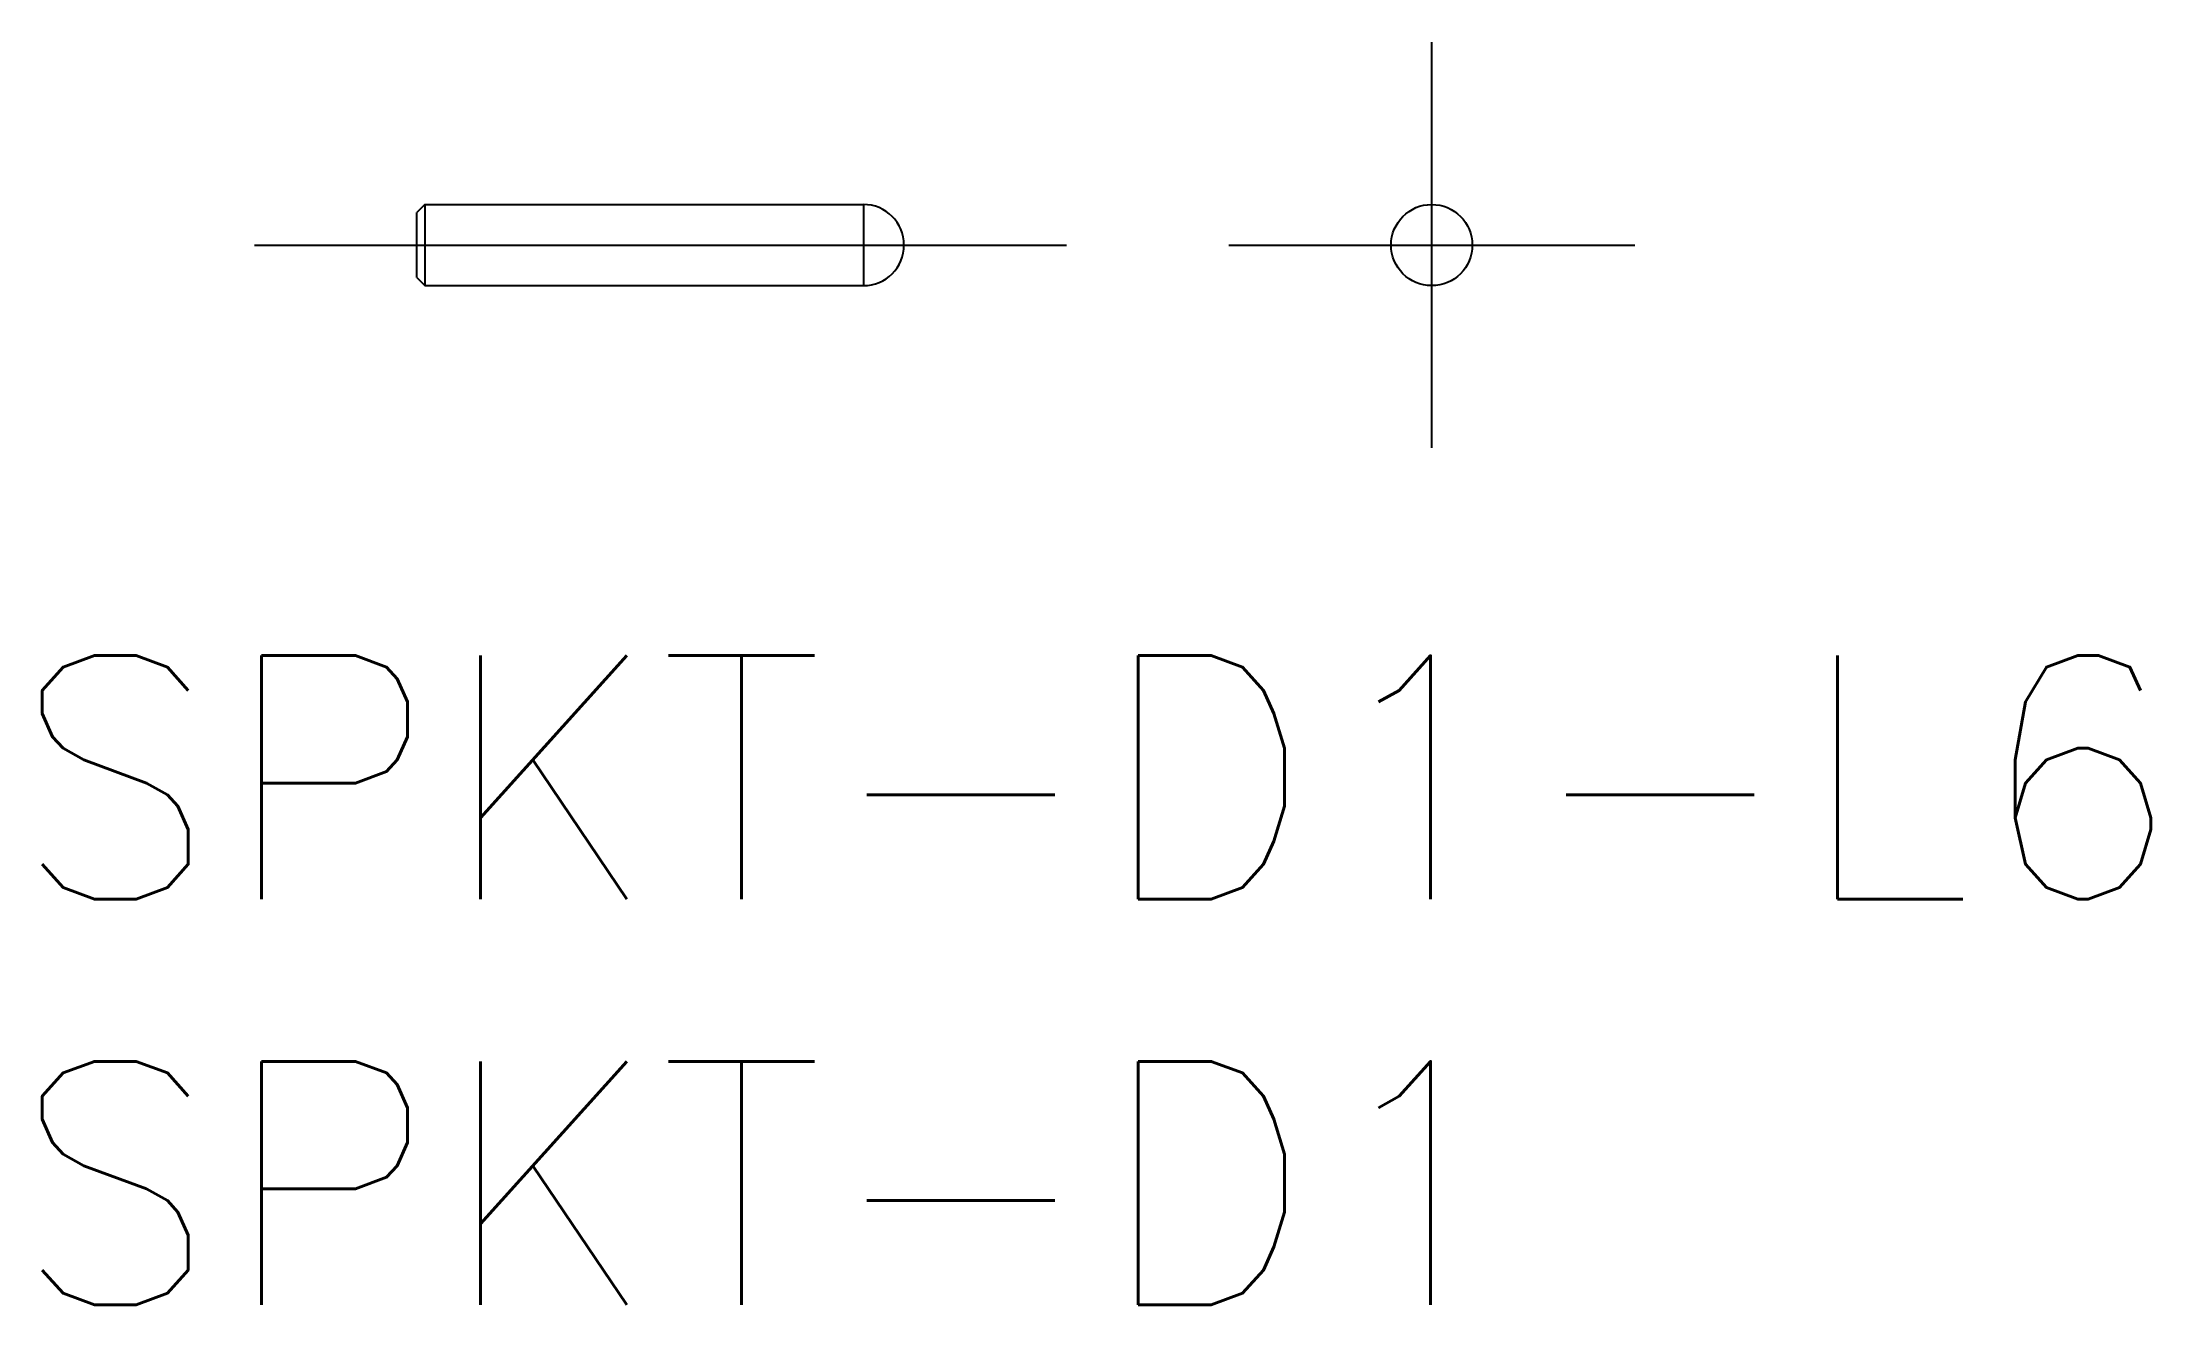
# Model space of a CAD drawing. Extents: x -17.1 to 8.9, y -13.1 to 2.5.
import ezdxf

# ---------------------------------------------------------------- set-up
doc = ezdxf.new("R2010")
doc.units = 0
doc.linetypes.add('CENTER', pattern=[50.8, 31.75, -6.35, 6.35, -6.35])
doc.layers.get('0').update_dxf_attribs({"linetype": 'CONTINUOUS'})
doc.layers.add('CENTER', color=1, linetype='CONTINUOUS')
doc.styles.get("Standard").update_dxf_attribs({"font": 'txt.shx', "height": 3, "bigfont": 'bigfont.shx'})

msp = doc.modelspace()

# ---------------------------------------------------------------- linework, layer by layer
at = {"color": 7, "linetype": 'CONTINUOUS'}
for p, q in [((-12.4, 0.5), (-12.5, 0.4)), ((-12.5, -0.4), (-12.5, 0.4)), ((-12.4, 0.5), (-7, 0.5)), ((-12.4, 0.5), (-12.4, -0.5)), ((-7, 0.5), (-7, -0.5)), ((-12.5, -0.4), (-12.4, -0.5)), ((-12.4, -0.5), (-7, -0.5))]:
    msp.add_line(p, q, dxfattribs=at)
msp.add_circle((0, 0), 0.5, dxfattribs=at)
msp.add_arc((-7, 0), 0.5, 270, 90, dxfattribs=at)
at = {"layer": 'CENTER', "color": 1, "linetype": 'CENTER'}
for p, q in [((0, -2.5), (0, 2.5)), ((-14.5, 0), (-4.5, 0)), ((-2.5, 0), (2.5, 0))]:
    msp.add_line(p, q, dxfattribs=at)

# ---------------------------------------------------------------- texts
at = {"color": 7, "linetype": 'CONTINUOUS'}
for s, p in [('SPKT-D1-L6', (-17.5, -8.058)), ('SPKT-D1', (-17.5, -13.058))]:
    msp.add_text(s, height=3, dxfattribs=at).set_placement(p)

doc.saveas('drawing.dxf')
